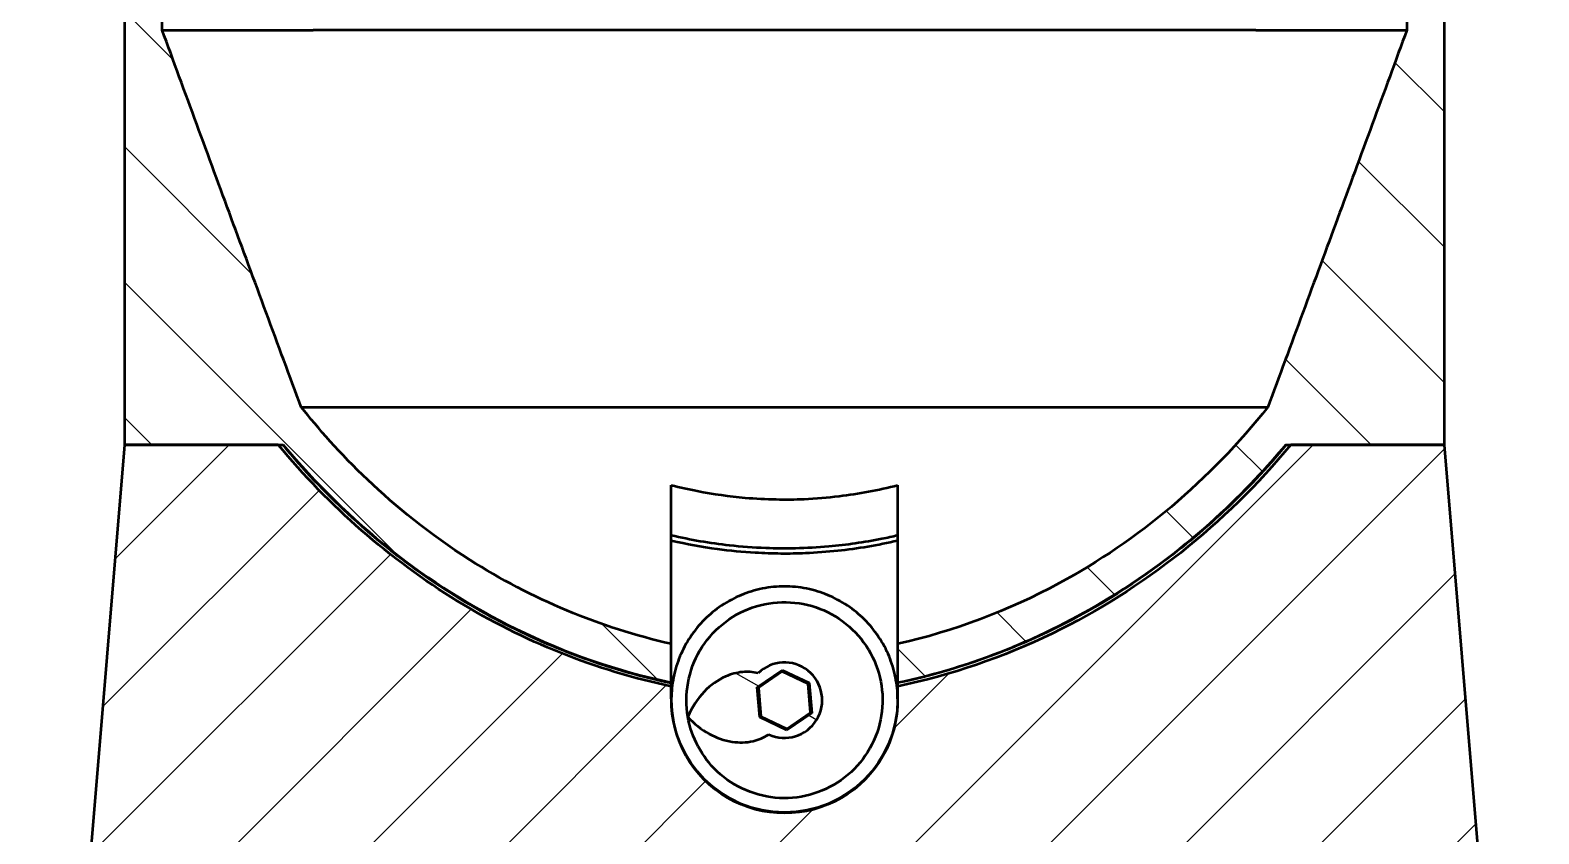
# Model space of a CAD drawing. Header units: inches. Extents: x 0.5 to 16.8, y 0.4 to 9.6.
# Drawn here: x 12.607 to 14.576, y 6.702 to 7.751 of the extents above; entities that cross this region are included whole.
import ezdxf

# ---------------------------------------------------------------- set-up
doc = ezdxf.new("R2010")
doc.units = ezdxf.units.IN
doc.header["$LTSCALE"] = 0.75
doc.header["$MEASUREMENT"] = 0
doc.layers.add('Hatching', color=7, linetype='Continuous', lineweight=25)
doc.layers.add('Visible', color=7, linetype='Continuous', lineweight=50)

msp = doc.modelspace()

# ---------------------------------------------------------------- hatches: boundary and pattern name
at = {"layer": 'Hatching'}
h = msp.add_hatch(dxfattribs=at)
h.set_pattern_fill('ANSI31', color=256, angle=90, style=0)
edge = h.paths.add_edge_path(flags=0)
edge.add_line((13.4437, 6.8998), (13.4437, 6.9502))
edge.add_spline(control_points=[(13.4437, 6.9502), (13.3506, 6.971), (13.2614, 7.0088), (13.076, 7.1267), (13.0041, 7.2047), (12.9608, 7.2592)], knot_values=[-3.762023, -3.762023, -3.762023, -3.762023, -2.124107, -2.124107, 0, 0, 0, 0], degree=3, periodic=0)
edge.add_spline(control_points=[(12.9608, 7.2592), (12.9311, 7.3392), (12.8988, 7.4268), (12.8402, 7.5859), (12.8087, 7.6716), (12.7794, 7.7514)], knot_values=[-5.113473, -5.113473, -5.113473, -5.113473, -2.591407, -2.591407, 0, 0, 0, 0], degree=3, periodic=0)
edge.add_line((12.7794, 7.7514), (12.7794, 9.1785))
edge.add_line((12.7794, 9.1785), (12.7302, 9.1785))
edge.add_line((12.7302, 9.1785), (12.7302, 7.21))
edge.add_line((12.7302, 7.21), (12.9309, 7.21))
edge.add_line((12.9309, 7.21), (12.9374, 7.21))
edge.add_spline(control_points=[(12.9374, 7.21), (12.9794, 7.1597), (13.0264, 7.1136), (13.1286, 7.0327), (13.183, 6.9983), (13.3053, 6.9383), (13.3736, 6.9145), (13.4437, 6.8998)], knot_values=[-6.169099, -6.169099, -6.169099, -6.169099, -4.187778, -4.187778, -2.226107, -2.226107, -0.040789, -0.040789, -0.040789, -0.040789], degree=3, periodic=0)
edge = h.paths.add_edge_path(flags=0)
edge.add_line((13.739, 6.9502), (13.739, 6.8998))
edge.add_spline(control_points=[(13.739, 6.8998), (13.836, 6.9202), (13.9291, 6.9578), (14.1236, 7.0763), (14.1994, 7.1549), (14.2454, 7.21)], knot_values=[-3.880675, -3.880675, -3.880675, -3.880675, -2.188691, -2.188691, 0, 0, 0, 0], degree=3, periodic=0)
edge.add_line((14.2454, 7.21), (14.2519, 7.21))
edge.add_line((14.2519, 7.21), (14.4526, 7.21))
edge.add_line((14.4526, 7.21), (14.4526, 9.1785))
edge.add_line((14.4526, 9.1785), (14.4034, 9.1785))
edge.add_line((14.4034, 9.1785), (14.4034, 7.7514))
edge.add_spline(control_points=[(14.4034, 7.7514), (14.374, 7.6715), (14.3426, 7.586), (14.2839, 7.4267), (14.2516, 7.3393), (14.222, 7.2592)], knot_values=[-5.272726, -5.272726, -5.272726, -5.272726, -2.601935, -2.601935, 0, 0, 0, 0], degree=3, periodic=0)
edge.add_spline(control_points=[(14.222, 7.2592), (14.1844, 7.212), (14.1422, 7.1683), (14.0507, 7.0909), (14.0018, 7.0575), (13.8834, 6.9935), (13.8124, 6.9666), (13.739, 6.9502)], knot_values=[-5.96699, -5.96699, -5.96699, -5.96699, -4.137497, -4.137497, -2.33227, -2.33227, -0.040583, -0.040583, -0.040583, -0.040583], degree=3, periodic=0)
h = msp.add_hatch(dxfattribs=at)
h.set_pattern_fill('ANSI31', color=256, style=0)
edge = h.paths.add_edge_path(flags=0)
edge.add_line((13.739, 6.8948), (13.739, 6.8786))
edge.add_line((13.739, 6.8786), (13.739, 6.8786))
edge.add_ellipse((13.5914, 6.8768), major_axis=(0.1476, 0.0018), ratio=1, start_angle=178.617, end_angle=360, ccw=False)
edge.add_line((13.4438, 6.8786), (13.4437, 6.8786))
edge.add_line((13.4437, 6.8786), (13.4437, 6.8948))
edge.add_spline(control_points=[(13.4437, 6.8948), (13.3451, 6.9153), (13.2509, 6.9533), (13.0761, 7.0605), (12.9973, 7.1298), (12.9309, 7.21)], knot_values=[-6.256456, -6.256456, -6.256456, -6.256456, -3.17532, -3.17532, 0, 0, 0, 0], degree=3, periodic=0)
edge.add_line((12.9309, 7.21), (12.7302, 7.21))
edge.add_line((12.7302, 7.21), (12.6071, 5.7336))
edge.add_line((12.6071, 5.7336), (12.9516, 5.7336))
edge.add_line((12.9516, 5.7336), (12.9516, 6.1863))
edge.add_ellipse((12.9517, 6.1863), major_axis=(-0.0000984, 0), ratio=1, start_angle=-90, end_angle=0, ccw=False)
edge.add_line((12.9517, 6.1864), (13.4733, 6.1864))
edge.add_line((13.4733, 6.1864), (13.4733, 6.2206))
edge.add_line((13.4733, 6.2206), (13.4733, 6.3734))
edge.add_ellipse((13.5225, 6.3734), major_axis=(-0.0492, 0), ratio=1, start_angle=270, end_angle=360, ccw=False)
edge.add_line((13.5225, 6.4226), (13.6279, 6.4226))
edge.add_line((13.6279, 6.4226), (13.6603, 6.4226))
edge.add_ellipse((13.6603, 6.3734), major_axis=(0, 0.0492), ratio=1, start_angle=270, end_angle=360, ccw=False)
edge.add_line((13.7095, 6.3734), (13.7095, 6.3389))
edge.add_line((13.7095, 6.3389), (13.7095, 6.2701))
edge.add_line((13.7095, 6.2701), (13.7095, 6.1864))
edge.add_line((13.7095, 6.1864), (14.231, 6.1864))
edge.add_ellipse((14.231, 6.1863), major_axis=(0, 0.0000984), ratio=1, start_angle=-90, end_angle=0, ccw=False)
edge.add_line((14.2311, 6.1863), (14.2311, 5.7336))
edge.add_line((14.2311, 5.7336), (14.5756, 5.7336))
edge.add_line((14.5756, 5.7336), (14.4526, 7.21))
edge.add_line((14.4526, 7.21), (14.2519, 7.21))
edge.add_spline(control_points=[(14.2519, 7.21), (14.209, 7.1582), (14.161, 7.111), (14.0565, 7.0282), (14.0004, 6.9928), (13.8767, 6.9327), (13.8089, 6.9093), (13.739, 6.8948)], knot_values=[-6.270303, -6.270303, -6.270303, -6.270303, -4.225638, -4.225638, -2.213051, -2.213051, -0.037575, -0.037575, -0.037575, -0.037575], degree=3, periodic=0)
h = msp.add_hatch(dxfattribs=at)
h.set_pattern_fill('ANSI31', color=256, angle=105, style=0)
edge = h.paths.add_edge_path(flags=0)
edge.add_ellipse((13.5914, 6.8768), major_axis=(-0.0206, -0.0447), ratio=1, start_angle=0, end_angle=249.1487)
edge.add_spline(control_points=[(13.5569, 6.9119), (13.5503, 6.9136), (13.5433, 6.9141), (13.5288, 6.9127), (13.5214, 6.9107), (13.5044, 6.9032), (13.4949, 6.8966), (13.4779, 6.8787), (13.4706, 6.8676), (13.4653, 6.8549)], knot_values=[-1.419228, -1.419228, -1.419228, -1.419228, -1.158042, -1.158042, -0.870078, -0.870078, -0.458561, -0.458561, -0.034667, -0.034667, -0.034667, -0.034667], degree=3, periodic=0)
edge.add_spline(control_points=[(13.4653, 6.8549), (13.4734, 6.846), (13.4827, 6.8385), (13.5025, 6.8276), (13.5126, 6.824), (13.5321, 6.8211), (13.5414, 6.8213), (13.5576, 6.825), (13.5646, 6.8279), (13.5708, 6.8321)], knot_values=[-1.377475, -1.377475, -1.377475, -1.377475, -1.018653, -1.018653, -0.699333, -0.699333, -0.421893, -0.421893, -0.194866, -0.194866, -0.194866, -0.194866], degree=3, periodic=0)
h.paths.add_polyline_path([(13.5946, 6.8375), (13.559, 6.8544), (13.5558, 6.8936), (13.5882, 6.916), (13.6237, 6.8992), (13.627, 6.86)], flags=0)
h = msp.add_hatch(dxfattribs=at)
h.set_pattern_fill('ANSI31', color=256, angle=-15, style=0)
h.paths.add_polyline_path([(13.5606, 6.8555), (13.5944, 6.8395), (13.6252, 6.8608), (13.6221, 6.8981), (13.5883, 6.9141), (13.5576, 6.8928)], flags=0)

# ---------------------------------------------------------------- linework, layer by layer
at = {"layer": 'Visible', "extrusion": (0, 1, -1.7792e-16)}
for p, q in [((12.7302, 9.1785, 1.0194), (12.7302, 7.21, 1.0194)), ((12.7794, 7.7514, 1.0194), (12.7794, 9.1785, 1.0194)), ((14.4034, 9.1785, 1.0194), (14.4034, 7.7514, 1.0194)), ((14.4526, 7.21, 1.0194), (14.4526, 9.1785, 1.0194)), ((14.2065, 7.7514, 0.1771), (12.9762, 7.7514, 0.1771)), ((12.7302, 7.21, 1.0194), (12.6071, 5.7336, 1.0194)), ((12.9309, 7.21, 1.0194), (12.7302, 7.21, 1.0194)), ((12.7302, 7.21, 1.0194), (12.9374, 7.21, 1.0194)), ((14.2454, 7.21, 1.0194), (14.4526, 7.21, 1.0194)), ((14.4526, 7.21, 1.0194), (14.2519, 7.21, 1.0194)), ((14.5756, 5.7336, 1.0194), (14.4526, 7.21, 1.0194)), ((13.4437, 6.8998, 1.0194), (13.4437, 6.9502, 1.0194)), ((13.739, 6.9502, 1.0194), (13.739, 6.8998, 1.0194)), ((13.5558, 6.8936, 1.0194), (13.5882, 6.916, 1.0194)), ((13.5883, 6.9141, 1.0194), (13.5576, 6.8928, 1.0194)), ((13.5882, 6.916, 1.0194), (13.6237, 6.8992, 1.0194)), ((13.6221, 6.8981, 1.0194), (13.5883, 6.9141, 1.0194)), ((13.4437, 6.8786, 1.0194), (13.4437, 6.8948, 1.0194)), ((13.559, 6.8544, 1.0194), (13.5558, 6.8936, 1.0194)), ((13.5576, 6.8928, 1.0194), (13.5606, 6.8555, 1.0194)), ((13.6252, 6.8608, 1.0194), (13.6221, 6.8981, 1.0194)), ((13.6237, 6.8992, 1.0194), (13.627, 6.86, 1.0194)), ((13.739, 6.8948, 1.0194), (13.739, 6.8786, 1.0194)), ((13.4438, 6.8786, 1.0194), (13.4437, 6.8786, 1.0194)), ((13.739, 6.8786, 1.0194), (13.739, 6.8786, 1.0194)), ((13.5946, 6.8375, 1.0194), (13.559, 6.8544, 1.0194)), ((13.5606, 6.8555, 1.0194), (13.5944, 6.8395, 1.0194)), ((13.5944, 6.8395, 1.0194), (13.6252, 6.8608, 1.0194)), ((13.627, 6.86, 1.0194), (13.5946, 6.8375, 1.0194))]:
    msp.add_line(p, q, dxfattribs=at)
at = {"layer": 'Visible'}
msp.add_arc((13.5914, 6.8768, 1.0194), 0.0492, 245.2802, 134.4289, dxfattribs=at)
at = {"layer": 'Visible', "extrusion": (-2.96532e-13, 4.14454e-17, -1)}
msp.add_arc((-13.5914, 6.8768, -1.0194), 0.1476, 179.3085, 0.6915, dxfattribs=at)
at = {"layer": 'Visible', "extrusion": (-2.96529e-13, -1.7792e-16, -1)}
msp.add_arc((-13.5914, 6.8777, -0.4782), 0.1476, 180.1728, 359.8272, dxfattribs=at)
at = {"layer": 'Visible'}
for points, knots in [([(12.9608, 7.2592, 1.0194), (12.9311, 7.3392, 1.0194), (12.8988, 7.4268, 1.0194), (12.8402, 7.5859, 1.0194), (12.8087, 7.6716, 1.0194), (12.7794, 7.7514, 1.0194)], [-5.113473, -5.113473, -5.113473, -5.113473, -2.591407, -2.591407, 0, 0, 0, 0]), ([(12.7794, 7.7514, 0.374), (12.7794, 7.7514, 0.3723), (12.7794, 7.7514, 0.3669), (12.7817, 7.7514, 0.334), (12.7887, 7.7514, 0.3091), (12.8114, 7.7514, 0.2632), (12.8273, 7.7514, 0.2428), (12.8644, 7.7514, 0.2102), (12.885, 7.7514, 0.198), (12.9289, 7.7514, 0.1814), (12.9525, 7.7514, 0.1771), (12.9762, 7.7514, 0.1771)], [40.142323, 40.142323, 40.142323, 40.142323, 40.317405, 40.317405, 41.004196, 41.004196, 41.727332, 41.727332, 42.433092, 42.433092, 43.157285, 43.157285, 43.157285, 43.157285]), ([(14.2065, 7.7514, 0.1771), (14.2088, 7.7514, 0.1771), (14.2138, 7.7514, 0.1772), (14.2461, 7.7514, 0.1794), (14.2711, 7.7514, 0.1863), (14.317, 7.7514, 0.209), (14.3375, 7.7514, 0.2248), (14.3702, 7.7514, 0.2619), (14.3824, 7.7514, 0.2825), (14.3991, 7.7514, 0.3266), (14.4034, 7.7514, 0.3502), (14.4034, 7.7514, 0.374)], [27.305616, 27.305616, 27.305616, 27.305616, 27.482146, 27.482146, 28.205322, 28.205322, 28.951206, 28.951206, 29.664684, 29.664684, 30.389277, 30.389277, 30.389277, 30.389277]), ([(14.4034, 7.7514, 1.0194), (14.374, 7.6715, 1.0194), (14.3426, 7.586, 1.0194), (14.2839, 7.4267, 1.0194), (14.2516, 7.3393, 1.0194), (14.222, 7.2592, 1.0194)], [-5.272726, -5.272726, -5.272726, -5.272726, -2.601935, -2.601935, 0, 0, 0, 0]), ([(13.4437, 6.9502, 1.0194), (13.3506, 6.971, 1.0194), (13.2614, 7.0088, 1.0194), (13.076, 7.1267, 1.0194), (13.0041, 7.2047, 1.0194), (12.9608, 7.2592, 1.0194)], [-3.762023, -3.762023, -3.762023, -3.762023, -2.124107, -2.124107, 0, 0, 0, 0]), ([(12.9608, 7.2592, 0.9588), (12.9611, 7.2592, 0.9522), (12.9615, 7.2592, 0.9456), (12.9686, 7.2592, 0.8571), (12.991, 7.2592, 0.7772), (13.0434, 7.2592, 0.6739), (13.0609, 7.2592, 0.6452), (13.0805, 7.2592, 0.6181)], [17.670435, 17.670435, 17.670435, 17.670435, 17.871958, 17.871958, 20.377706, 20.377706, 21.40218, 21.40218, 21.40218, 21.40218]), ([(13.0805, 7.2592, 0.6181), (13.109, 7.2592, 0.579), (13.1419, 7.2592, 0.5432), (13.1923, 7.2592, 0.4996), (13.2063, 7.2592, 0.4885), (13.2209, 7.2592, 0.4779)], [21.40218, 21.40218, 21.40218, 21.40218, 22.883455, 22.883455, 23.431941, 23.431941, 23.431941, 23.431941]), ([(13.2209, 7.2592, 0.4779), (13.2727, 7.2592, 0.4404), (13.33, 7.2592, 0.4109), (13.4689, 7.2592, 0.3644), (13.5512, 7.2592, 0.3537), (13.7152, 7.2592, 0.3646), (13.7954, 7.2592, 0.386), (13.9019, 7.2592, 0.4382), (13.933, 7.2592, 0.4569), (13.9622, 7.2592, 0.4782)], [23.431941, 23.431941, 23.431941, 23.431941, 25.389203, 25.389203, 27.894952, 27.894952, 30.4007, 30.4007, 31.508104, 31.508104, 31.508104, 31.508104]), ([(14.222, 7.2592, 1.0194), (14.1844, 7.212, 1.0194), (14.1422, 7.1683, 1.0194), (14.0507, 7.0909, 1.0194), (14.0018, 7.0575, 1.0194), (13.8834, 6.9935, 1.0194), (13.8124, 6.9666, 1.0194), (13.739, 6.9502, 1.0194)], [-5.96699, -5.96699, -5.96699, -5.96699, -4.137497, -4.137497, -2.33227, -2.33227, -0.040583, -0.040583, -0.040583, -0.040583]), ([(13.9622, 7.2592, 0.4782), (13.9992, 7.2592, 0.505), (14.0332, 7.2592, 0.5358), (14.0765, 7.2592, 0.5846), (14.0887, 7.2592, 0.5997), (14.1001, 7.2592, 0.6152)], [31.508104, 31.508104, 31.508104, 31.508104, 32.906448, 32.906448, 33.496549, 33.496549, 33.496549, 33.496549]), ([(14.1001, 7.2592, 0.6152), (14.1372, 7.2592, 0.6657), (14.1666, 7.2592, 0.7215), (14.2074, 7.2592, 0.8383), (14.2191, 7.2592, 0.8982), (14.222, 7.2592, 0.9588)], [33.496549, 33.496549, 33.496549, 33.496549, 35.412197, 35.412197, 37.267511, 37.267511, 37.267511, 37.267511]), ([(13.4437, 6.8948, 1.0194), (13.3451, 6.9153, 1.0194), (13.2509, 6.9533, 1.0194), (13.0761, 7.0605, 1.0194), (12.9973, 7.1298, 1.0194), (12.9309, 7.21, 1.0194)], [-6.256456, -6.256456, -6.256456, -6.256456, -3.17532, -3.17532, 0, 0, 0, 0]), ([(12.9367, 7.21, 0.9891), (12.9632, 7.1782, 0.9891), (12.9917, 7.1482, 0.9891), (13.0519, 7.0923, 0.9891), (13.0836, 7.0665, 0.9891), (13.1499, 7.0196, 0.9891), (13.1844, 6.9985, 0.9891), (13.2555, 6.9613, 0.9891), (13.2922, 6.9452, 0.9891), (13.367, 6.9182, 0.9891), (13.4051, 6.9073, 0.9891), (13.4437, 6.8992, 0.9891)], [5.3030481, 5.3030481, 5.3030481, 5.3030481, 5.4344299, 5.4344299, 5.5658118, 5.5658118, 5.6971936, 5.6971936, 5.8285754, 5.8285754, 5.9599573, 5.9599573, 5.9599573, 5.9599573]), ([(12.9374, 7.21, 1.0194), (12.9794, 7.1597, 1.0194), (13.0264, 7.1136, 1.0194), (13.1286, 7.0327, 1.0194), (13.183, 6.9983, 1.0194), (13.3053, 6.9383, 1.0194), (13.3736, 6.9145, 1.0194), (13.4437, 6.8998, 1.0194)], [-6.169099, -6.169099, -6.169099, -6.169099, -4.187778, -4.187778, -2.226107, -2.226107, -0.040789, -0.040789, -0.040789, -0.040789]), ([(14.2519, 7.21, 1.0194), (14.209, 7.1582, 1.0194), (14.161, 7.111, 1.0194), (14.0565, 7.0282, 1.0194), (14.0004, 6.9928, 1.0194), (13.8767, 6.9327, 1.0194), (13.8089, 6.9093, 1.0194), (13.739, 6.8948, 1.0194)], [-6.270303, -6.270303, -6.270303, -6.270303, -4.225638, -4.225638, -2.213051, -2.213051, -0.037575, -0.037575, -0.037575, -0.037575]), ([(13.739, 6.8998, 1.0194), (13.836, 6.9202, 1.0194), (13.9291, 6.9578, 1.0194), (14.1236, 7.0763, 1.0194), (14.1994, 7.1549, 1.0194), (14.2454, 7.21, 1.0194)], [-3.880675, -3.880675, -3.880675, -3.880675, -2.188691, -2.188691, 0, 0, 0, 0]), ([(14.2461, 7.21, 0.9891), (14.1952, 7.149, 0.9891), (14.1373, 7.0947, 0.9891), (14.0743, 7.049, 0.9891), (13.9728, 6.9754, 0.9891), (13.858, 6.9242, 0.9891), (13.739, 6.8992, 0.9891)], [5.3030481, 5.3030481, 5.3030481, 5.3030481, 5.554909, 5.554909, 5.554909, 5.9599573, 5.9599573, 5.9599573, 5.9599573]), ([(13.4437, 6.9502, 0.9588), (13.4437, 6.9507, 0.9481), (13.4437, 6.9515, 0.9375), (13.4437, 6.9543, 0.9078), (13.4437, 6.9568, 0.8888), (13.4437, 6.9676, 0.8279), (13.4437, 6.9788, 0.7864), (13.4437, 7.0235, 0.6617), (13.4437, 7.0743, 0.5653), (13.4437, 7.1575, 0.4724)], [-6.975154, -6.975154, -6.975154, -6.975154, -6.52018, -6.52018, -5.705385, -5.705385, -3.88844, -3.88844, -0.067517, -0.067517, -0.067517, -0.067517]), ([(13.4437, 7.1575, 0.4724), (13.4549, 7.1546, 0.4724), (13.4662, 7.1521, 0.4724), (13.4983, 7.1458, 0.4724), (13.5192, 7.1429, 0.4724), (13.5536, 7.1399, 0.4724), (13.567, 7.1392, 0.4724), (13.5927, 7.1387, 0.4724), (13.6049, 7.1388, 0.4724), (13.6324, 7.14, 0.4724), (13.6476, 7.1413, 0.4724), (13.6885, 7.1463, 0.4724), (13.7139, 7.1511, 0.4724), (13.739, 7.1575, 0.4724)], [-3.084625, -3.084625, -3.084625, -3.084625, -2.732077, -2.732077, -2.088821, -2.088821, -1.679231, -1.679231, -1.307104, -1.307104, -0.840626, -0.840626, -0.051672, -0.051672, -0.051672, -0.051672]), ([(13.739, 7.1575, 0.4724), (13.739, 7.0734, 0.5664), (13.739, 7.0222, 0.664), (13.739, 6.978, 0.7892), (13.739, 6.9672, 0.8298), (13.739, 6.9567, 0.8897), (13.739, 6.9542, 0.9086), (13.739, 6.9514, 0.938), (13.739, 6.9507, 0.9484), (13.739, 6.9502, 0.9588)], [-10.375393, -10.375393, -10.375393, -10.375393, -8.117387, -8.117387, -7.078679, -7.078679, -6.605677, -6.605677, -6.345892, -6.345892, -6.345892, -6.345892]), ([(13.739, 7.0917, 0.4724), (13.7321, 7.0901, 0.4724), (13.7252, 7.0886, 0.4724), (13.6954, 7.0827, 0.4724), (13.6723, 7.0793, 0.4724), (13.6346, 7.076, 0.4724), (13.6201, 7.0752, 0.4724), (13.5927, 7.0746, 0.4724), (13.5798, 7.0747, 0.4724), (13.5511, 7.0758, 0.4724), (13.5353, 7.0769, 0.4724), (13.4941, 7.0815, 0.4724), (13.4688, 7.0859, 0.4724), (13.4437, 7.0917, 0.4724)], [-3.078808, -3.078808, -3.078808, -3.078808, -2.863079, -2.863079, -2.151526, -2.151526, -1.709387, -1.709387, -1.315967, -1.315967, -0.834563, -0.834563, -0.051385, -0.051385, -0.051385, -0.051385]), ([(13.4437, 7.0852, 0.4724), (13.4635, 7.0807, 0.4724), (13.4834, 7.077, 0.4724), (13.52, 7.0721, 0.4724), (13.5366, 7.0705, 0.4724), (13.5644, 7.0689, 0.4724), (13.5756, 7.0685, 0.4724), (13.5975, 7.0683, 0.4724), (13.6082, 7.0685, 0.4724), (13.6329, 7.0696, 0.4724), (13.6469, 7.0706, 0.4724), (13.6871, 7.0749, 0.4724), (13.7132, 7.0793, 0.4724), (13.739, 7.0852, 0.4724)], [-3.078164, -3.078164, -3.078164, -3.078164, -2.461223, -2.461223, -1.952627, -1.952627, -1.61091, -1.61091, -1.284882, -1.284882, -0.858059, -0.858059, -0.051357, -0.051357, -0.051357, -0.051357]), ([(13.739, 6.8786, 0.4724), (13.739, 6.8874, 0.4724), (13.7381, 6.897, 0.4724), (13.7342, 6.9162, 0.4724), (13.7313, 6.9257, 0.4724), (13.7243, 6.9425, 0.4724), (13.7197, 6.9514, 0.4724), (13.7086, 6.9679, 0.4724), (13.7022, 6.9756, 0.4724), (13.6893, 6.9885, 0.4724), (13.6817, 6.9949, 0.4724), (13.6651, 7.0059, 0.4724), (13.6563, 7.0105, 0.4724), (13.6395, 7.0175, 0.4724), (13.6299, 7.0205, 0.4724), (13.6104, 7.0244, 0.4724), (13.6005, 7.0253, 0.4724), (13.5914, 7.0253, 0.4724), (13.5823, 7.0253, 0.4724), (13.5723, 7.0244, 0.4724), (13.5528, 7.0205, 0.4724), (13.5433, 7.0175, 0.4724), (13.5265, 7.0105, 0.4724), (13.5176, 7.0059, 0.4724), (13.5011, 6.9949, 0.4724), (13.4934, 6.9885, 0.4724), (13.4805, 6.9756, 0.4724), (13.4741, 6.9679, 0.4724), (13.4631, 6.9514, 0.4724), (13.4585, 6.9425, 0.4724), (13.4515, 6.9257, 0.4724), (13.4485, 6.9162, 0.4724), (13.4447, 6.897, 0.4724), (13.4438, 6.8874, 0.4724), (13.4437, 6.8786, 0.4724)], [-2.211855, -2.211855, -2.211855, -2.211855, -1.943935, -1.943935, -1.666131, -1.666131, -1.388409, -1.388409, -1.110687, -1.110687, -0.833006, -0.833006, -0.555324, -0.555324, -0.277662, -0.277662, 0, 0, 0, 0.277662, 0.277662, 0.555324, 0.555324, 0.833006, 0.833006, 1.110687, 1.110687, 1.388409, 1.388409, 1.666131, 1.666131, 1.943935, 1.943935, 2.211855, 2.211855, 2.211855, 2.211855]), ([(13.4653, 6.8549, 1.0194), (13.4602, 6.8845, 1.0084), (13.4659, 6.9158, 0.9974), (13.4811, 6.9417, 0.9863), (13.4963, 6.9676, 0.9753), (13.521, 6.9878, 0.9643), (13.5493, 6.9976, 0.9533), (13.5776, 7.0075, 0.9423), (13.6095, 7.007, 0.9312), (13.6375, 6.9962, 0.9202), (13.6654, 6.9854, 0.9092), (13.6894, 6.9644, 0.8982), (13.7037, 6.938, 0.8872), (13.7181, 6.9117, 0.8762), (13.7228, 6.8803, 0.8652), (13.7167, 6.8509, 0.8542), (13.7106, 6.8213, 0.843), (13.6936, 6.7941, 0.8319), (13.6697, 6.7756, 0.8208), (13.6458, 6.7571, 0.8097), (13.6152, 6.7475, 0.7987), (13.585, 6.749, 0.7876), (13.5549, 6.7505, 0.7765), (13.5255, 6.763, 0.7654), (13.5035, 6.7837, 0.7543), (13.4836, 6.8025, 0.7443), (13.4701, 6.8279, 0.7342), (13.4653, 6.8549, 0.7242)], [10.321963, 10.321963, 10.321963, 10.321963, 11.026041, 11.026041, 11.026041, 11.729769, 11.729769, 11.729769, 12.433166, 12.433166, 12.433166, 13.136249, 13.136249, 13.136249, 13.839035, 13.839035, 13.839035, 14.548071, 14.548071, 14.548071, 15.25603, 15.25603, 15.25603, 15.962987, 15.962987, 15.962987, 16.605148, 16.605148, 16.605148, 16.605148]), ([(13.5569, 6.9119, 1.0194), (13.5503, 6.9136, 1.0194), (13.5433, 6.9141, 1.0194), (13.5288, 6.9127, 1.0194), (13.5214, 6.9107, 1.0194), (13.5044, 6.9032, 1.0194), (13.4949, 6.8966, 1.0194), (13.4779, 6.8787, 1.0194), (13.4706, 6.8676, 1.0194), (13.4653, 6.8549, 1.0194)], [-1.419228, -1.419228, -1.419228, -1.419228, -1.158042, -1.158042, -0.870078, -0.870078, -0.458561, -0.458561, -0.034667, -0.034667, -0.034667, -0.034667]), ([(13.4437, 6.8992, 0.9891), (13.4437, 6.8992, 0.9985), (13.4437, 6.8994, 1.0078), (13.4437, 6.8998, 1.0179), (13.4437, 6.8998, 1.0187), (13.4437, 6.8998, 1.0194)], [-7.0112259, -7.0112259, -7.0112259, -7.0112259, -6.7254745, -6.7254745, -6.7024975, -6.7024975, -6.7024975, -6.7024975]), ([(13.4437, 6.8948, 0.9588), (13.4437, 6.8952, 0.9499), (13.4437, 6.8957, 0.941), (13.4437, 6.8972, 0.9228), (13.4437, 6.8981, 0.9136), (13.4437, 6.8992, 0.9044)], [-5.4814362, -5.4814362, -5.4814362, -5.4814362, -5.2082136, -5.2082136, -4.9241785, -4.9241785, -4.9241785, -4.9241785]), ([(13.739, 6.8992, 0.9044), (13.739, 6.8978, 0.9159), (13.739, 6.8967, 0.9274), (13.739, 6.8955, 0.9456), (13.739, 6.8951, 0.9522), (13.739, 6.8948, 0.9588)], [-7.8751118, -7.8751118, -7.8751118, -7.8751118, -7.5201789, -7.5201789, -7.3168333, -7.3168333, -7.3168333, -7.3168333]), ([(13.4653, 6.8549, 1.0194), (13.4734, 6.846, 1.0194), (13.4827, 6.8385, 1.0194), (13.5025, 6.8276, 1.0194), (13.5126, 6.824, 1.0194), (13.5321, 6.8211, 1.0194), (13.5414, 6.8213, 1.0194), (13.5576, 6.825, 1.0194), (13.5646, 6.8279, 1.0194), (13.5708, 6.8321, 1.0194)], [-1.377475, -1.377475, -1.377475, -1.377475, -1.018653, -1.018653, -0.699333, -0.699333, -0.421893, -0.421893, -0.194866, -0.194866, -0.194866, -0.194866])]:
    msp.add_open_spline(points, degree=3, knots=knots, dxfattribs=at)
msp.add_open_spline([(13.739, 6.8998, 1.0194), (13.739, 6.8994, 1.0093), (13.739, 6.8992, 0.9992), (13.739, 6.8992, 0.9891)], degree=3, dxfattribs=at)

doc.saveas('drawing.dxf')
